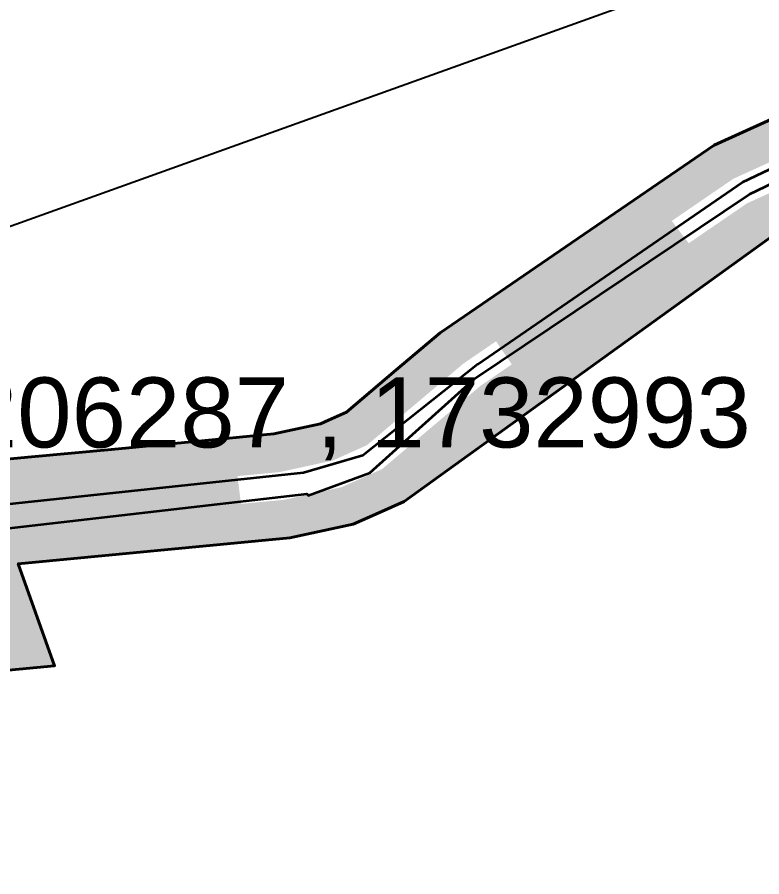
# Model space of a CAD drawing. Header units: metres. Extents: x 201400 to 215600, y 173235 to 1738400.
# Drawn here: x 206321.1 to 206534, y 1732866.6 to 1733112.2 of the extents above; entities that cross this region are included whole.
import ezdxf

# ---------------------------------------------------------------- set-up
doc = ezdxf.new("R2010")
doc.units = ezdxf.units.M
doc.header["$PDMODE"] = 1
doc.header["$PDSIZE"] = -10
for name, color, linetype in [('11 KV POWER LINE', 1, 'Continuous'), ('B.T. ROAD', 7, 'Continuous'), ('Names', 1, 'Continuous')]:
    doc.layers.add(name, color=color, linetype=linetype)
doc.layers.add('250Acres', color=7, linetype='Continuous', lineweight=25)
doc.styles.get("Standard").update_dxf_attribs({"font": 'arial.ttf', "height": 50})

msp = doc.modelspace()

# ---------------------------------------------------------------- hatches: boundary and pattern name
h = msp.add_hatch(color=253)
h.dxf.hatch_style = 1
h.paths.add_polyline_path([(207081.88, 1732996.2), (207161.63, 1732989.94), (207161, 1732981.97), (207081.25, 1732988.22)], flags=16)
h.paths.add_polyline_path([(206999.92, 1732993.73), (206920.17, 1732999.98), (206920.79, 1733007.96), (207000.55, 1733001.7)], flags=16)
h.paths.add_polyline_path([(207251.12, 1732984.96), (207285.22, 1732982.7), (207331.19, 1732983.37), (207330.65, 1732975.36), (207285.02, 1732974.69), (207250.59, 1732976.98)], flags=16)
h.paths.add_polyline_path([(206858.81, 1733003.06), (206779.06, 1733009.31), (206779.69, 1733017.29), (206859.44, 1733011.03)], flags=16)
h.paths.add_polyline_path([(206717.84, 1733014.11), (206638.09, 1733020.37), (206638.71, 1733028.34), (206718.47, 1733022.09)], flags=16)
h.paths.add_polyline_path([(207414.92, 1732984.6), (207494.87, 1732987.63), (207495.17, 1732979.64), (207415.23, 1732976.6)], flags=16)
h.paths.add_polyline_path([(206586.7, 1733052.39), (206582.67, 1733045.48), (206547.7, 1733065.85), (206545.58, 1733066.18), (206529.82, 1733059.02), (206513.13, 1733047.6), (206508.29, 1733053.98), (206525.88, 1733066.02), (206544.45, 1733074.46), (206550.43, 1733073.52)], flags=16)
h.paths.add_polyline_path([(206462.56, 1733013), (206453.62, 1733006.88), (206425.45, 1732983.06), (206413.78, 1732977.88), (206397.45, 1732974.3), (206385.13, 1732973.14), (206384.13, 1732981.08), (206396.21, 1732982.22), (206411.42, 1732985.55), (206421.16, 1732989.91), (206448.76, 1733013.25), (206458.05, 1733019.6)], flags=16)
h.paths.add_polyline_path([(206316.23, 1732966.59), (206228.35, 1732958.25), (206227.59, 1732966.27), (206315.47, 1732974.6)], flags=16)
h.paths.add_polyline_path([(206178.96, 1732966.79), (206154.4, 1732956.65), (206159.14, 1732946.71), (206163.21, 1732939.82), (206178.81, 1732901.43), (206182.89, 1732903.83), (206234.76, 1732917.7), (206331.83, 1732926.9), (206321.43, 1732956.05), (206399.15, 1732963.42), (206408.4, 1732965.44), (206417.24, 1732967.38), (206424.51, 1732970.62), (206431.77, 1732973.86), (206544.12, 1733054.73), (206634.58, 1733009.66), (206745.12, 1733001.01), (206857.53, 1732992.22), (206976.69, 1732984.16), (207080.46, 1732977.15), (207182.31, 1732970.44), (207283.33, 1732963.75), (207458.18, 1732966.84), (207541.95, 1732971.45), (207541.95, 1733001.97), (207527.34, 1733001.15), (207515.41, 1733000.48), (207499.11, 1732999.57), (207458.35, 1732997.29), (207444.51, 1732996.51), (207439, 1732996.2), (207432.9, 1732995.86), (207428.06, 1732995.79), (207406.75, 1732995.48), (207383.08, 1732995.13), (207319.35, 1732994.2), (207295.06, 1732993.84), (207285.51, 1732993.7), (207052.85, 1733009.15), (207035.6, 1733010.31), (206852.79, 1733022.59), (206703.24, 1733034.32), (206641.34, 1733039.17), (206605.24, 1733054.32), (206578.61, 1733069.83), (206554.18, 1733084.07), (206542.89, 1733085.83), (206520.46, 1733075.63), (206481.42, 1733048.92), (206442.09, 1733022.01), (206429.43, 1733011.31), (206415.28, 1732999.34), (206410.16, 1732997.09), (206407.89, 1732996.04), (206394.51, 1732993.11), (206371.01, 1732990.88), (206348.1, 1732988.71), (206325.2, 1732986.54), (206225.37, 1732977.08), (206201.52, 1732971.93)])

# ---------------------------------------------------------------- linework, layer by layer
at = {"flags": 128}
msp.add_lwpolyline([(206848.35, 1733269.65), (206840.51, 1733269.65), (206828.35, 1733094.47), (206526.24, 1733126.78), (206292.27, 1733042.77)], dxfattribs=at)
msp.add_lwpolyline([(206852.79, 1733022.59), (206703.24, 1733034.32), (206641.34, 1733039.17), (206605.24, 1733054.32), (206578.61, 1733069.83), (206554.18, 1733084.07), (206547.99, 1733085.04), (206542.89, 1733085.83), (206520.46, 1733075.63), (206481.42, 1733048.92), (206442.09, 1733022.01), (206429.43, 1733011.31), (206415.28, 1732999.34), (206410.16, 1732997.09), (206407.89, 1732996.04), (206394.51, 1732993.11), (206371.01, 1732990.88), (206348.1, 1732988.71), (206325.2, 1732986.54), (206225.37, 1732977.08), (206201.52, 1732971.93)])
at = {"layer": '11 KV POWER LINE'}
msp.add_point((206410, 1732997), dxfattribs=at)
at = {"layer": '250Acres', "color": 5, "lineweight": 40, "flags": 128}
for points in [[(206302.24, 1733009.83), (206311.03, 1732985.2), (206325.2, 1732986.54), (206348.1, 1732988.71), (206371.01, 1732990.88), (206394.51, 1732993.11), (206407.89, 1732996.04), (206410.16, 1732997.09), (206415.28, 1732999.34), (206429.43, 1733011.31), (206442.09, 1733022.01), (206481.42, 1733048.92), (206520.46, 1733075.63), (206542.89, 1733085.83), (206554.18, 1733084.07), (206578.61, 1733069.83), (206605.24, 1733054.32), (206641.34, 1733039.17), (206703.24, 1733034.32), (206817.51, 1733025.36), (206817.51, 1734498.02)], [(206857.53, 1732992.22), (206745.12, 1733001.01), (206634.58, 1733009.66), (206544.12, 1733054.73), (206431.77, 1732973.86), (206424.51, 1732970.62), (206417.24, 1732967.38), (206399.06, 1732963.39), (206321.43, 1732956.05), (206331.83, 1732926.9), (206234.76, 1732917.7), (206215.93, 1732912.65), (206197.43, 1732907.53), (206182.89, 1732903.83), (206143.66, 1732880.76), (206115.12, 1732860.85), (206430.69, 1732096.43)]]:
    msp.add_lwpolyline(points, dxfattribs=at)
at = {"layer": 'B.T. ROAD', "linetype": 'Continuous', "lineweight": 35}
for points in [[(206452.8, 1733013.05), (206528.56, 1733065.09), (206543.91, 1733072.44), (206549.35, 1733071.8), (206601.48, 1733041.43), (206638.26, 1733026.37), (206638.26, 1733026.37), (206638.26, 1733026.37), (206800, 1733013.1)], [(206452.8, 1733013.05), (206528.56, 1733065.09), (206543.91, 1733072.44), (206549.35, 1733071.8), (206601.48, 1733041.43), (206638.26, 1733026.37), (206638.26, 1733026.37), (206638.26, 1733026.37), (206800, 1733013.1)], [(206452, 1733009), (206530.54, 1733061.66), (206544.59, 1733068.39), (206548.07, 1733067.98), (206599.73, 1733037.89), (206637.33, 1733022.49), (206800, 1733008.1)], [(206452, 1733009), (206530.54, 1733061.66), (206544.59, 1733068.39), (206548.07, 1733067.98), (206599.73, 1733037.89), (206637.33, 1733022.49), (206800, 1733008.1)]]:
    msp.add_lwpolyline(points, dxfattribs=at)
for points, elevation in [([(206452.8, 1733013.05), (206420, 1732987), (206403, 1732982), (206309, 1732972), (206216, 1732966), (206197, 1732959), (206168, 1732951), (206122, 1732923), (206080, 1732895), (205992, 1732833), (205931, 1732800), (205860, 1732764), (205799, 1732733), (205741.01, 1732698.03), (205700, 1732673)], 318.95), ([(206452.8, 1733013.05), (206420, 1732987), (206403, 1732982), (206309, 1732972), (206216, 1732966), (206197, 1732959), (206168, 1732951), (206122, 1732923), (206080, 1732895), (205992, 1732833), (205931, 1732800), (205860, 1732764), (205799, 1732733), (205741.01, 1732698.03), (205700, 1732673)], 318.95), ([(205701, 1732670), (205743, 1732694), (205800, 1732729), (205863, 1732760), (205932, 1732796), (205995, 1732829), (206075, 1732885), (206125, 1732920), (206169, 1732944), (206198, 1732955), (206308, 1732965), (206404, 1732976), (206404.3, 1732975.5), (206422, 1732982), (206452, 1733009)], 309.01), ([(205701, 1732670), (205743, 1732694), (205800, 1732729), (205863, 1732760), (205932, 1732796), (205995, 1732829), (206075, 1732885), (206125, 1732920), (206169, 1732944), (206198, 1732955), (206308, 1732965), (206404, 1732976), (206404.3, 1732975.5), (206422, 1732982), (206452, 1733009)], 309.01)]:
    msp.add_lwpolyline(points, dxfattribs=dict(at, elevation=elevation))

# ---------------------------------------------------------------- texts
at = {"layer": 'Names', "color": 7, "linetype": 'Continuous', "ltscale": 50}
msp.add_text('206287 , 1732993', height=20, dxfattribs=at).set_placement((206305.63, 1732989.26))

doc.saveas('drawing.dxf')
